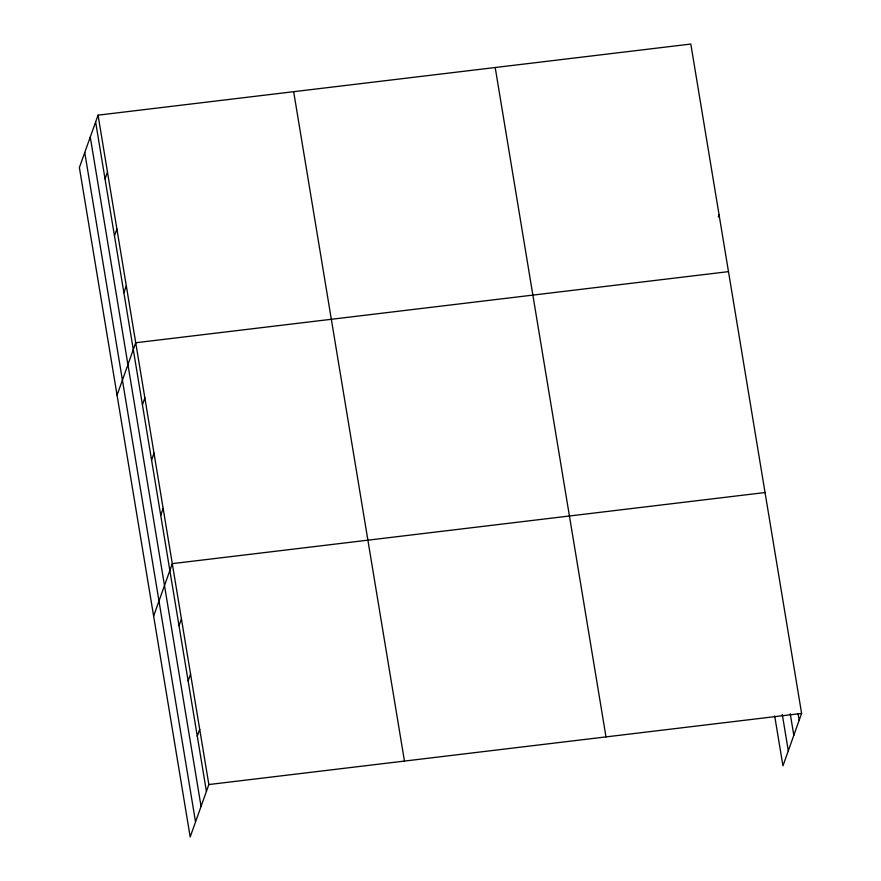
<?xml version="1.0" encoding="UTF-8"?>
<svg xmlns="http://www.w3.org/2000/svg" width="881" height="881" viewBox="0 0 881 881"><rect width="100%" height="100%" fill="white"/><g stroke="black" fill="none" stroke-linecap="round" stroke-linejoin="round"><path stroke-width="1.32" d="M98.055 115.158L79.389 167.566L190.186 836.95L208.852 784.542L98.055 115.158L690.814 44.05L801.611 713.434L782.945 765.842L774.696 716M105.037 178.898L107.471 172.059M114.453 235.789L116.887 228.961M123.869 292.69L126.302 285.851M117.063 395.162L135.729 342.753L728.488 271.634M142.436 404.808L144.869 397.97M151.576 460.036L154.01 453.197M160.716 515.253L163.15 508.425M153.624 616.05L172.291 563.642L765.049 492.534M178.997 625.708L181.431 618.869M188.138 680.925L190.571 674.097M197.278 736.153L199.712 729.314M718.257 217.023L719.061 214.744M208.852 784.542L801.611 713.434M798.065 713.533L799.177 720.262M790.257 713.753L793.814 735.305M782.284 714.436L788.297 750.799M495.199 67.518L605.996 736.89M293.659 91.69L404.456 761.074M95.622 121.996L206.418 791.38M90.269 137.04L201.055 806.412M84.752 152.534L195.538 821.907"/></g></svg>
